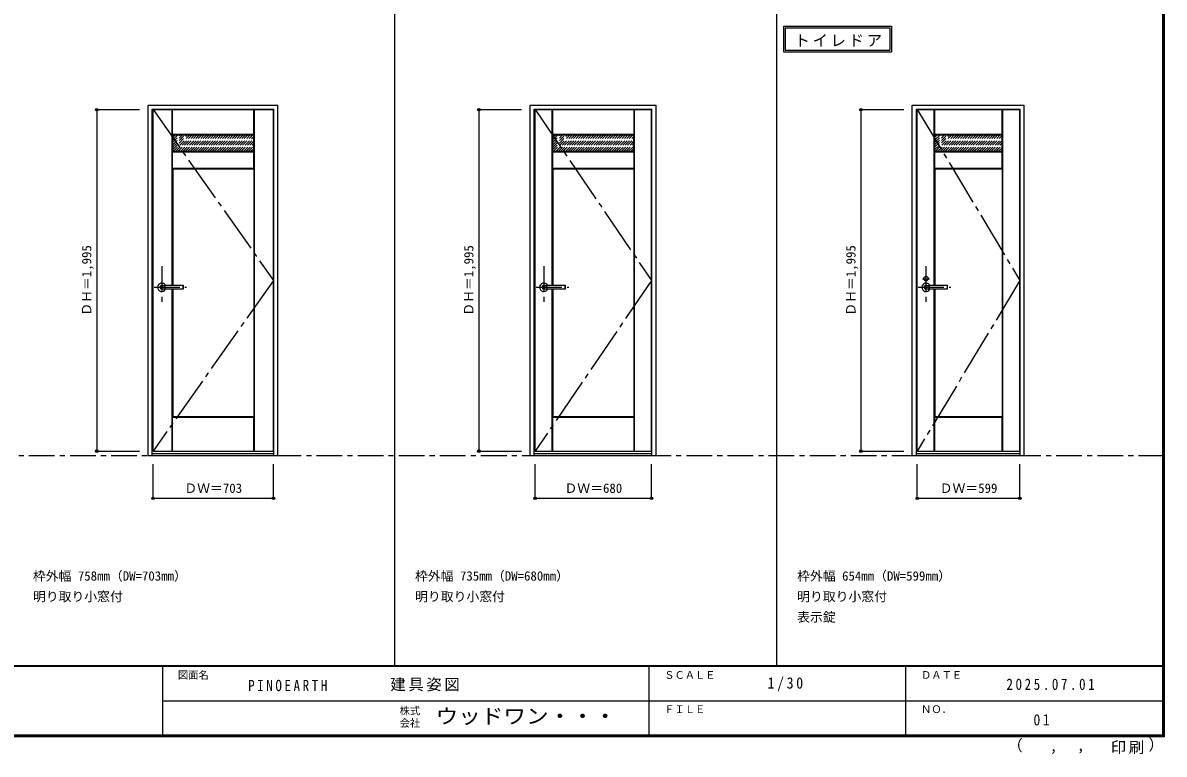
# Model space of a CAD drawing. Units: millimetres, scale not verified. Extents: x -58541 to 5700, y -4307 to 5098.
# Drawn here: x -966 to 5700, y -4307 to -36 of the extents above; entities that cross this region are included whole.
import ezdxf
from ezdxf.enums import TextEntityAlignment as Align

# ---------------------------------------------------------------- set-up
doc = ezdxf.new("R2010")
doc.units = ezdxf.units.MM
doc.header["$LTSCALE"] = 30
doc.header["$PDMODE"] = 32
doc.header["$PDSIZE"] = 15
for name, pattern in [('CHAIN1', [8, 5, -1, 1, -1]), ('CHAIN2', [12, 9, -1, 1, -1]), ('DASHED1', [1.8, 1.2, -0.6])]:
    doc.linetypes.add(name, pattern=pattern)
for name, color, linetype in [('0-1_通り芯', 4, 'CHAIN1'), ('0-2_扉', 3, 'Continuous'), ('0-3_仕上げ', 7, 'Continuous'), ('0-4_枠', 3, 'Continuous'), ('0-5_レバー', 3, 'Continuous'), ('0-7', 7, 'CHAIN2'), ('0-A_文字', 7, 'Continuous'), ('0-B_寸法', 7, 'Continuous'), ('0-C_ハッチ', 4, 'DASHED1'), ('F-1_枠', 6, 'Continuous'), ('F-A_文字', 7, 'Continuous')]:
    doc.layers.add(name, color=color, linetype=linetype)
doc.styles.add('ＭＳ ゴシック', font='')
doc.styles.get('ＭＳ ゴシック').set_extended_font_data('MS Gothic')

msp = doc.modelspace()

# ---------------------------------------------------------------- linework, layer by layer
at = {"layer": '0-1_通り芯'}
for p, q in [((-154.2, -1456), (-154.2, -1666)), ((2077.4, -1456), (2077.4, -1666)), ((4309, -1456), (4309, -1666)), ((4289, -1530), (4329, -1530)), ((-199.2, -1580), (-9.2, -1580)), ((2032.4, -1580), (2222.4, -1580)), ((4264, -1580), (4454, -1580))]:
    msp.add_line(p, q, dxfattribs=at)
at = {"layer": '0-1_通り芯', "color": 7}
msp.add_line((-5490, -2562.5), (5690, -2562.5), dxfattribs=at)
at = {"layer": '0-2_扉'}
for p, q in [((-205.2, -542.5), (497.8, -542.5)), ((-205.2, -2537.5), (-205.2, -542.5)), ((497.8, -2537.5), (497.8, -542.5)), ((2026.4, -542.5), (2706.4, -542.5)), ((2026.4, -2537.5), (2026.4, -542.5)), ((2706.4, -2537.5), (2706.4, -542.5)), ((4258, -542.5), (4857, -542.5)), ((4258, -2537.5), (4258, -542.5)), ((4857, -2537.5), (4857, -542.5)), ((-205.2, -2537.5), (497.8, -2537.5)), ((2026.4, -2537.5), (2706.4, -2537.5)), ((4258, -2537.5), (4857, -2537.5))]:
    msp.add_line(p, q, dxfattribs=at)
at = {"layer": '0-3_仕上げ'}
for p, q in [((-94.2, -1568.5), (-94.2, -542.5)), ((-92.7, -690), (-92.7, -542.5)), ((-91.2, -688.5), (-91.2, -542.5)), ((383.8, -688.5), (383.8, -542.5)), ((385.3, -690), (385.3, -542.5)), ((386.8, -2537.5), (386.8, -542.5)), ((2125.9, -1568.5), (2125.9, -542.5)), ((2603.9, -688.5), (2603.9, -542.5)), ((2605.4, -690), (2605.4, -542.5)), ((2606.9, -2537.5), (2606.9, -542.5)), ((4357.5, -1568.5), (4357.5, -542.5)), ((4359, -690), (4359, -542.5)), ((4360.5, -688.5), (4360.5, -542.5)), ((4754.5, -688.5), (4754.5, -542.5)), ((4756, -690), (4756, -542.5)), ((4757.5, -2537.5), (4757.5, -542.5)), ((-91.2, -688.5), (-92.7, -690)), ((-90.2, -692.5), (-92.7, -690)), ((383.8, -688.5), (-91.2, -688.5)), ((385.3, -690), (382.8, -692.5)), ((383.8, -688.5), (385.3, -690)), ((2128.9, -688.5), (2127.4, -690)), ((2605.4, -690), (2602.9, -692.5)), ((2603.9, -688.5), (2605.4, -690)), ((4360.5, -688.5), (4359, -690)), ((4361.5, -692.5), (4359, -690)), ((4754.5, -688.5), (4360.5, -688.5)), ((4756, -690), (4753.5, -692.5)), ((4754.5, -688.5), (4756, -690)), ((-91.2, -791.5), (-92.7, -790)), ((-91.2, -883.5), (-91.2, -791.5)), ((383.8, -791.5), (-91.2, -791.5)), ((382.8, -787.5), (385.3, -790)), ((383.8, -791.5), (385.3, -790)), ((383.8, -883.5), (383.8, -791.5)), ((385.3, -885), (385.3, -790)), ((2127.4, -790), (2129.9, -787.5)), ((2127.4, -885), (2127.4, -790)), ((2128.9, -791.5), (2127.4, -790)), ((2603.9, -791.5), (2128.9, -791.5)), ((2128.9, -883.5), (2128.9, -791.5)), ((2602.9, -787.5), (2605.4, -790)), ((2603.9, -791.5), (2605.4, -790)), ((2603.9, -883.5), (2603.9, -791.5)), ((2605.4, -885), (2605.4, -790)), ((4359, -885), (4359, -790)), ((4360.5, -883.5), (4360.5, -791.5)), ((4753.5, -787.5), (4756, -790)), ((4754.5, -791.5), (4756, -790)), ((4754.5, -883.5), (4754.5, -791.5)), ((4756, -885), (4756, -790)), ((-91.2, -883.5), (-92.7, -885)), ((-91.2, -883.5), (383.8, -883.5)), ((2128.9, -883.5), (2127.4, -885)), ((2129.9, -887.5), (2127.4, -885)), ((2128.9, -883.5), (2603.9, -883.5)), ((2605.4, -885), (2602.9, -887.5)), ((2603.9, -883.5), (2605.4, -885)), ((4360.5, -883.5), (4359, -885)), ((4361.5, -887.5), (4359, -885)), ((4360.5, -883.5), (4754.5, -883.5)), ((4756, -885), (4753.5, -887.5)), ((4754.5, -883.5), (4756, -885)), ((-94.2, -2537.5), (-94.2, -1591.5)), ((2125.9, -2537.5), (2125.9, -1591.5)), ((4357.5, -2537.5), (4357.5, -1591.5)), ((-92.7, -2537.5), (-92.7, -2340)), ((-91.2, -2537.5), (-91.2, -2341.5)), ((383.8, -2341.5), (-91.2, -2341.5)), ((382.8, -2337.5), (385.3, -2340)), ((383.8, -2341.5), (385.3, -2340)), ((383.8, -2537.5), (383.8, -2341.5)), ((385.3, -2537.5), (385.3, -2340)), ((2128.9, -2341.5), (2127.4, -2340)), ((2603.9, -2341.5), (2128.9, -2341.5)), ((2128.9, -2537.5), (2128.9, -2341.5)), ((2602.9, -2337.5), (2605.4, -2340)), ((2605.4, -2537.5), (2605.4, -2340)), ((4359, -2340), (4361.5, -2337.5)), ((4360.5, -2341.5), (4359, -2340)), ((4359, -2537.5), (4359, -2340)), ((4360.5, -2537.5), (4360.5, -2341.5)), ((4754.5, -2341.5), (4360.5, -2341.5)), ((4753.5, -2337.5), (4756, -2340)), ((4754.5, -2341.5), (4756, -2340)), ((4754.5, -2537.5), (4754.5, -2341.5)), ((4756, -2537.5), (4756, -2340))]:
    msp.add_line(p, q, dxfattribs=at)
at = {"layer": '0-3_仕上げ', "color": 3}
for p, q in [((382.8, -692.5), (-90.2, -692.5)), ((-90.2, -787.5), (-90.2, -692.5)), ((382.8, -787.5), (382.8, -692.5)), ((2602.9, -692.5), (2129.9, -692.5)), ((2602.9, -787.5), (2602.9, -692.5)), ((4753.5, -692.5), (4361.5, -692.5)), ((4361.5, -787.5), (4361.5, -692.5)), ((4753.5, -787.5), (4753.5, -692.5)), ((382.8, -787.5), (-90.2, -787.5)), ((4753.5, -787.5), (4361.5, -787.5)), ((-90.2, -887.5), (-90.2, -1568.5)), ((2129.9, -887.5), (2602.9, -887.5)), ((2129.9, -887.5), (2129.9, -1568.5)), ((2602.9, -887.5), (2602.9, -2337.5)), ((4361.5, -887.5), (4753.5, -887.5)), ((4361.5, -887.5), (4361.5, -1568.5)), ((4753.5, -887.5), (4753.5, -2337.5)), ((-90.2, -1591.5), (-90.2, -2337.5)), ((2129.9, -1591.5), (2129.9, -2337.5)), ((4361.5, -1591.5), (4361.5, -2337.5)), ((382.8, -2337.5), (-90.2, -2337.5)), ((2602.9, -2337.5), (2129.9, -2337.5)), ((4753.5, -2337.5), (4361.5, -2337.5))]:
    msp.add_line(p, q, dxfattribs=at)
at = {"layer": '0-3_仕上げ'}
for points in [[(2129.9, -692.5), (2127.4, -690), (2127.4, -542.5)], [(2603.9, -688.5), (2128.9, -688.5), (2128.9, -542.5)], [(-90.2, -887.5), (-92.7, -885), (-92.7, -790), (-90.2, -787.5)], [(4754.5, -791.5), (4360.5, -791.5), (4359, -790), (4361.5, -787.5)], [(383.8, -883.5), (385.3, -885), (382.8, -887.5)], [(-91.2, -2341.5), (-92.7, -2340), (-90.2, -2337.5)], [(2127.4, -2537.5), (2127.4, -2340), (2129.9, -2337.5)], [(2603.9, -2537.5), (2603.9, -2341.5), (2605.4, -2340)]]:
    msp.add_lwpolyline(points, dxfattribs=at)
at = {"layer": '0-3_仕上げ', "color": 3}
for points in [[(2602.9, -787.5), (2129.9, -787.5), (2129.9, -692.5)], [(-90.2, -887.5), (382.8, -887.5), (382.8, -2337.5)]]:
    msp.add_lwpolyline(points, dxfattribs=at)
at = {"layer": '0-4_枠'}
for p, q in [((-234.2, -515.5), (523.8, -515.5)), ((-234.2, -2562.5), (-234.2, -515.5)), ((523.8, -2562.5), (523.8, -515.5)), ((1997.4, -515.5), (2732.4, -515.5)), ((1997.4, -2562.5), (1997.4, -515.5)), ((2732.4, -2562.5), (2732.4, -515.5)), ((4229, -515.5), (4883, -515.5)), ((4229, -2562.5), (4229, -515.5)), ((4883, -2562.5), (4883, -515.5)), ((-210.2, -539.5), (499.8, -539.5)), ((-210.2, -2562.5), (-210.2, -539.5)), ((499.8, -2562.5), (499.8, -539.5)), ((2021.4, -539.5), (2708.4, -539.5)), ((2021.4, -2562.5), (2021.4, -539.5)), ((2708.4, -2562.5), (2708.4, -539.5)), ((4253, -539.5), (4859, -539.5)), ((4253, -2562.5), (4253, -539.5)), ((4859, -2562.5), (4859, -539.5)), ((-234.2, -2562.5), (523.8, -2562.5)), ((-210.2, -2550.5), (499.8, -2550.5)), ((1997.4, -2562.5), (2732.4, -2562.5)), ((2021.4, -2550.5), (2708.4, -2550.5)), ((4229, -2562.5), (4883, -2562.5)), ((4253, -2550.5), (4859, -2550.5))]:
    msp.add_line(p, q, dxfattribs=at)
at = {"layer": '0-5_レバー'}
for p, q in [((-154.2, -1570.5), (-135.2, -1570.5)), ((-154.2, -1589.5), (-135.2, -1589.5)), ((-135.2, -1569.5), (-134.2, -1568.5)), ((-135.2, -1590.5), (-135.2, -1569.5)), ((-135.2, -1590.5), (-134.2, -1591.5)), ((-134.2, -1568.5), (-30.2, -1568.5)), ((-30.2, -1591.5), (-134.2, -1591.5)), ((-29.2, -1569.5), (-30.2, -1568.5)), ((-29.2, -1590.5), (-30.2, -1591.5)), ((-29.2, -1590.5), (-29.2, -1569.5)), ((2077.4, -1570.5), (2096.4, -1570.5)), ((2077.4, -1589.5), (2096.4, -1589.5)), ((2096.4, -1569.5), (2097.4, -1568.5)), ((2096.4, -1590.5), (2096.4, -1569.5)), ((2096.4, -1590.5), (2097.4, -1591.5)), ((2097.4, -1568.5), (2201.4, -1568.5)), ((2201.4, -1591.5), (2097.4, -1591.5)), ((2202.4, -1569.5), (2201.4, -1568.5)), ((2202.4, -1590.5), (2201.4, -1591.5)), ((2202.4, -1590.5), (2202.4, -1569.5)), ((4309, -1570.5), (4328, -1570.5)), ((4309, -1589.5), (4328, -1589.5)), ((4328, -1569.5), (4329, -1568.5)), ((4328, -1590.5), (4328, -1569.5)), ((4328, -1590.5), (4329, -1591.5)), ((4329, -1568.5), (4433, -1568.5)), ((4433, -1591.5), (4329, -1591.5)), ((4434, -1569.5), (4433, -1568.5)), ((4434, -1590.5), (4433, -1591.5)), ((4434, -1590.5), (4434, -1569.5))]:
    msp.add_line(p, q, dxfattribs=at)
at = {"layer": '0-5_レバー', "color": 4}
for p, q in [((-134.2, -1591.5), (-134.2, -1568.5)), ((-30.2, -1568.5), (-30.2, -1591.5)), ((2097.4, -1591.5), (2097.4, -1568.5)), ((2201.4, -1568.5), (2201.4, -1591.5)), ((4329, -1591.5), (4329, -1568.5)), ((4433, -1568.5), (4433, -1591.5))]:
    msp.add_line(p, q, dxfattribs=at)
msp.add_circle((4309, -1530), 13, dxfattribs=at)
for centre, radius, start, end in [((-154.2, -1580), 24.55, 27.93255, 332.06745), ((-154.2, -1580), 11, 59.72736, 300.27264), ((2077.4, -1580), 24.55, 27.93255, 332.06745), ((2077.4, -1580), 11, 59.72736, 300.27264), ((4309, -1580), 24.55, 27.93255, 332.06745), ((4309, -1580), 11, 59.72736, 300.27264)]:
    msp.add_arc(centre, radius, start, end, dxfattribs=at)
at = {"layer": '0-5_レバー'}
for centre in [(-154.2, -1580), (2077.4, -1580), (4309, -1580)]:
    msp.add_arc(centre, 9.5, 90, 270, dxfattribs=at)
at = {"layer": '0-7'}
for p, q in [((-205.2, -542.5), (497.8, -1540)), ((2026.4, -542.5), (2706.4, -1540)), ((4258, -542.5), (4857, -1540)), ((497.8, -1540), (-205.2, -2537.5)), ((2706.4, -1540), (2026.4, -2537.5)), ((4857, -1540), (4258, -2537.5))]:
    msp.add_line(p, q, dxfattribs=at)
at = {"layer": '0-A_文字'}
for p, q in [((3476.4, -55.5), (3476.4, -205.5)), ((3486.4, -65.5), (3486.4, -195.5)), ((3486.4, -65.5), (4097.43, -65.5)), ((4097.43, -65.5), (4097.43, -195.5)), ((3486.4, -195.5), (4097.43, -195.5)), ((3476.4, -205.5), (4107.43, -205.5))]:
    msp.add_line(p, q, dxfattribs=at)
msp.add_lwpolyline([(3476.4, -55.5), (4107.43, -55.5), (4107.43, -205.5)], dxfattribs=at)
at = {"layer": '0-B_寸法', "color": 4}
for p, q in [((-534.2, -542.5), (-284.2, -542.5)), ((-534.2, -542.5), (-534.2, -2537.5)), ((1697.4, -542.5), (1947.4, -542.5)), ((1697.4, -542.5), (1697.4, -2537.5)), ((3929, -542.5), (4179, -542.5)), ((3929, -542.5), (3929, -2537.5)), ((-534.2, -2537.5), (-284.2, -2537.5)), ((1697.4, -2537.5), (1947.4, -2537.5)), ((3929, -2537.5), (4179, -2537.5)), ((-205.2, -2812.5), (-205.2, -2612.5)), ((497.8, -2812.5), (497.8, -2612.5)), ((2026.4, -2812.5), (2026.4, -2612.5)), ((2706.4, -2812.5), (2706.4, -2612.5)), ((4258, -2812.5), (4258, -2612.5)), ((4857, -2812.5), (4857, -2612.5)), ((-205.2, -2812.5), (497.8, -2812.5)), ((2026.4, -2812.5), (2706.4, -2812.5)), ((4258, -2812.5), (4857, -2812.5))]:
    msp.add_line(p, q, dxfattribs=at)
at = {"layer": '0-B_寸法'}
for p in [(-534.2, -542.5), (1697.4, -542.5), (3929, -542.5), (-534.2, -2537.5), (1697.4, -2537.5), (3929, -2537.5), (-205.2, -2812.5), (497.8, -2812.5), (2026.4, -2812.5), (2706.4, -2812.5), (4258, -2812.5), (4857, -2812.5)]:
    msp.add_point(p, dxfattribs=at)
at = {"layer": '0-C_ハッチ'}
for p, q in [((-90.2, -704.87), (-77.83, -692.5)), ((-90.2, -775.58), (-7.12, -692.5)), ((-90.2, -761.44), (-21.26, -692.5)), ((-90.2, -747.3), (-35.4, -692.5)), ((-90.2, -733.16), (-49.54, -692.5)), ((-90.2, -719.01), (-63.69, -692.5)), ((-87.98, -787.5), (7.02, -692.5)), ((-73.83, -787.5), (21.17, -692.5)), ((-59.69, -787.5), (35.31, -692.5)), ((-45.55, -787.5), (49.45, -692.5)), ((-31.41, -787.5), (63.59, -692.5)), ((-17.27, -787.5), (77.73, -692.5)), ((-3.12, -787.5), (91.88, -692.5)), ((11.02, -787.5), (106.02, -692.5)), ((25.16, -787.5), (120.16, -692.5)), ((39.3, -787.5), (134.3, -692.5)), ((53.45, -787.5), (148.45, -692.5)), ((67.59, -787.5), (162.59, -692.5)), ((81.73, -787.5), (176.73, -692.5)), ((95.87, -787.5), (190.87, -692.5)), ((110.01, -787.5), (205.01, -692.5)), ((124.16, -787.5), (219.16, -692.5)), ((138.3, -787.5), (233.3, -692.5)), ((152.44, -787.5), (247.44, -692.5)), ((166.58, -787.5), (261.58, -692.5)), ((180.72, -787.5), (275.72, -692.5)), ((194.87, -787.5), (289.87, -692.5)), ((209.01, -787.5), (304.01, -692.5)), ((223.15, -787.5), (318.15, -692.5)), ((237.29, -787.5), (332.29, -692.5)), ((251.44, -787.5), (346.44, -692.5)), ((265.58, -787.5), (360.58, -692.5)), ((279.72, -787.5), (374.72, -692.5)), ((293.86, -787.5), (382.8, -698.56)), ((308, -787.5), (382.8, -712.7)), ((322.15, -787.5), (382.8, -726.85)), ((2129.9, -719.01), (2156.41, -692.5)), ((2129.9, -733.16), (2170.56, -692.5)), ((2129.9, -747.3), (2184.7, -692.5)), ((2129.9, -761.44), (2198.84, -692.5)), ((2129.9, -775.58), (2212.98, -692.5)), ((2129.9, -704.87), (2142.27, -692.5)), ((2132.12, -787.5), (2227.12, -692.5)), ((2146.27, -787.5), (2241.27, -692.5)), ((2160.41, -787.5), (2255.41, -692.5)), ((2174.55, -787.5), (2269.55, -692.5)), ((2188.69, -787.5), (2283.69, -692.5)), ((2202.84, -787.5), (2297.84, -692.5)), ((2216.98, -787.5), (2311.98, -692.5)), ((2231.12, -787.5), (2326.12, -692.5)), ((2245.26, -787.5), (2340.26, -692.5)), ((2259.4, -787.5), (2354.4, -692.5)), ((2273.55, -787.5), (2368.55, -692.5)), ((2287.69, -787.5), (2382.69, -692.5)), ((2301.83, -787.5), (2396.83, -692.5)), ((2315.97, -787.5), (2410.97, -692.5)), ((2330.11, -787.5), (2425.11, -692.5)), ((2344.26, -787.5), (2439.26, -692.5)), ((2358.4, -787.5), (2453.4, -692.5)), ((2372.54, -787.5), (2467.54, -692.5)), ((2386.68, -787.5), (2481.68, -692.5)), ((2400.83, -787.5), (2495.83, -692.5)), ((2414.97, -787.5), (2509.97, -692.5)), ((2429.11, -787.5), (2524.11, -692.5)), ((2443.25, -787.5), (2538.25, -692.5)), ((2457.39, -787.5), (2552.39, -692.5)), ((2471.54, -787.5), (2566.54, -692.5)), ((2485.68, -787.5), (2580.68, -692.5)), ((2499.82, -787.5), (2594.82, -692.5)), ((2513.96, -787.5), (2602.9, -698.56)), ((2528.1, -787.5), (2602.9, -712.7)), ((2542.25, -787.5), (2602.9, -726.85)), ((4361.5, -774.81), (4443.81, -692.5)), ((4361.5, -760.67), (4429.67, -692.5)), ((4361.5, -746.52), (4415.52, -692.5)), ((4361.5, -732.38), (4401.38, -692.5)), ((4361.5, -718.24), (4387.24, -692.5)), ((4361.5, -704.1), (4373.1, -692.5)), ((4362.95, -787.5), (4457.95, -692.5)), ((4377.09, -787.5), (4472.09, -692.5)), ((4391.23, -787.5), (4486.23, -692.5)), ((4405.38, -787.5), (4500.38, -692.5)), ((4419.52, -787.5), (4514.52, -692.5)), ((4433.66, -787.5), (4528.66, -692.5)), ((4447.8, -787.5), (4542.8, -692.5)), ((4461.95, -787.5), (4556.95, -692.5)), ((4476.09, -787.5), (4571.09, -692.5)), ((4490.23, -787.5), (4585.23, -692.5)), ((4504.37, -787.5), (4599.37, -692.5)), ((4518.51, -787.5), (4613.51, -692.5)), ((4532.66, -787.5), (4627.66, -692.5)), ((4546.8, -787.5), (4641.8, -692.5)), ((4560.94, -787.5), (4655.94, -692.5)), ((4575.08, -787.5), (4670.08, -692.5)), ((4589.22, -787.5), (4684.22, -692.5)), ((4603.37, -787.5), (4698.37, -692.5)), ((4617.51, -787.5), (4712.51, -692.5)), ((4631.65, -787.5), (4726.65, -692.5)), ((4645.79, -787.5), (4740.79, -692.5)), ((4659.93, -787.5), (4753.5, -693.93)), ((4674.08, -787.5), (4753.5, -708.08)), ((4688.22, -787.5), (4753.5, -722.22)), ((336.29, -787.5), (382.8, -740.99)), ((350.43, -787.5), (382.8, -755.13)), ((364.57, -787.5), (382.8, -769.27)), ((378.71, -787.5), (382.8, -783.41)), ((2556.39, -787.5), (2602.9, -740.99)), ((2570.53, -787.5), (2602.9, -755.13)), ((2584.67, -787.5), (2602.9, -769.27)), ((2598.81, -787.5), (2602.9, -783.41)), ((4702.36, -787.5), (4753.5, -736.36)), ((4716.5, -787.5), (4753.5, -750.5)), ((4730.65, -787.5), (4753.5, -764.65)), ((4744.79, -787.5), (4753.5, -778.79))]:
    msp.add_line(p, q, dxfattribs=at)
at = {"layer": 'F-1_枠'}
for p, q in [((1204.8, 4175), (1204.8, -3790)), ((3436.4, 4175), (3436.4, -3790)), ((5690, 4175), (5690, -4205)), ((5695, 4175), (5695, -4205)), ((5700, 4175), (5700, -4205)), ((5700, -3790), (-6000, -3790)), ((5700, -3795), (-6000, -3795)), ((-150, -3795), (-150, -4195)), ((2690, -3795), (2690, -4195)), ((4190, -3795), (4190, -4195)), ((-150, -3995), (5690, -3995.01)), ((5700, -4195), (-6000, -4195)), ((5700, -4200), (-6000, -4200)), ((5700, -4205), (-6000, -4205))]:
    msp.add_line(p, q, dxfattribs=at)

# ---------------------------------------------------------------- texts
at = {"layer": '0-A_文字', "style": 'ＭＳ ゴシック'}
for s, p in [('枠外幅 758mm（DW=703mm）', (-906.8, -3310)), ('枠外幅 735mm（DW=680mm）', (1324.8, -3310)), ('枠外幅 654mm（DW=599mm）', (3556.4, -3310)), ('明り取り小窓付', (-906.8, -3430)), ('明り取り小窓付', (1324.8, -3430)), ('明り取り小窓付', (3556.4, -3430)), ('表示錠', (3556.4, -3550))]:
    msp.add_text(s, height=54.99, dxfattribs=at).set_placement(p, align=Align.BOTTOM_LEFT)
at = {"layer": '0-A_文字', "insert": (3541.06, -175.5), "char_height": 65.98, "attachment_point": 7, "style": 'ＭＳ ゴシック'}
msp.add_mtext('\\T1.17;トイレドア', dxfattribs=at)
at = {"layer": '0-B_寸法', "style": 'ＭＳ ゴシック'}
for p in [(-549.2, -1746.25), (1682.4, -1746.25), (3914, -1746.25)]:
    msp.add_text('ＤＨ＝1,995', height=54.99, rotation=90, dxfattribs=at).set_placement(p, align=Align.BOTTOM_LEFT)
for s, p in [('ＤＷ＝703', (-22.45, -2797.5)), ('ＤＷ＝680', (2197.65, -2797.5)), ('ＤＷ＝599', (4388.75, -2797.5))]:
    msp.add_text(s, height=54.99, dxfattribs=at).set_placement(p, align=Align.BOTTOM_LEFT)
at = {"layer": 'F-A_文字', "style": 'ＭＳ ゴシック'}
for s, height, p in [('図面名', 43.99, (-60, -3880)), ('ＳＣＡＬＥ', 43.99, (2780, -3880)), ('ＤＡＴＥ', 43.99, (4280, -3880)), ('株式', 43.99, (1235, -4089)), ('ＦＩＬＥ', 43.99, (2780, -4080)), ('ＮＯ．', 43.99, (4280, -4080)), ('会社', 43.99, (1235, -4161)), ('（', 65.98, (4784.03, -4308.31)), ('）', 65.98, (5608.4, -4304.13)), (',', 65.98, (5031.28, -4308.31)), (',', 65.98, (5190.2, -4305.53))]:
    msp.add_text(s, height=height, dxfattribs=at).set_placement(p, align=Align.BOTTOM_LEFT)
at = {"layer": 'F-A_文字', "style": 'ＭＳ ゴシック', "width": 1.1}
msp.add_text('ウッドワン・・・', height=87.98, dxfattribs=at).set_placement((1445, -4155), align=Align.BOTTOM_LEFT)
at = {"layer": 'F-A_文字', "char_height": 65.98, "attachment_point": 7, "style": 'ＭＳ ゴシック'}
for s, insert in [('\\T1.17;建具姿図', (1180.42, -3940)), ('\\T1.38;\\W0.9;1/30', (3383.75, -3940)), ('\\T1.39;\\W0.85;PINOEARTH', (350, -3940)), ('\\T1.39;\\W0.85;2025.07.01', (4778.75, -3932.5)), ('\\T1.36;\\W0.9;01', (4936.25, -4140)), ('\\T1.17;印刷', (5388.15, -4306.92))]:
    msp.add_mtext(s, dxfattribs=dict(at, insert=insert))

doc.saveas('drawing.dxf')
